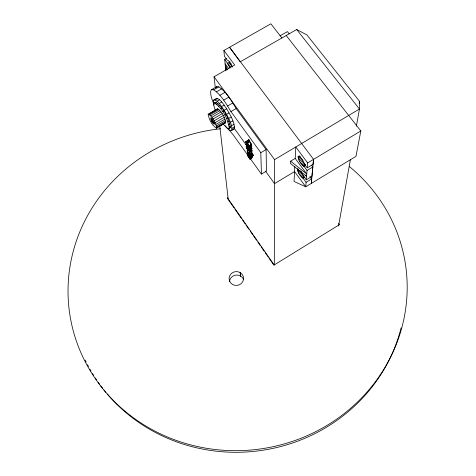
<?xml version="1.0" encoding="UTF-8"?>
<svg xmlns="http://www.w3.org/2000/svg" width="476" height="476" viewBox="0 0 476 476"><rect width="100%" height="100%" fill="white"/><g stroke="black" fill="none" stroke-linecap="round" stroke-linejoin="round"><path stroke-width="0.71" d="M245.806 141.794L247.419 145.18L247.211 143.93L248.698 145.632L249.406 147.738L247.062 144.99L245.777 142.062L248.93 139.831L246.604 141.199L247.032 142.538L246.639 141.991L246.663 142.372L249.317 146.043L251.637 144.674L248.93 139.831M274.307 264.977L274.581 159.627L214.051 76.773L234.686 64.974L223.887 50.48L270.874 23.8L281.899 37.961M208.179 114.442C209.071 119.601 211.969 125.253 216.318 128.217L225.695 122.618C224.964 117.453 222 111.634 217.562 108.837L208.179 114.442L217.562 108.837M246.08 144.43L248.686 147.792L249.573 150.362L248.478 147.774L245.991 144.448L246.699 146.554L248.169 148.238L247.972 147.001M246.217 146.632L248.811 149.982L249.692 152.534L248.603 149.964L246.128 146.65L246.836 148.738L248.293 150.422L248.097 149.196M294.805 166.564L294.049 181.475L305.741 186.794L306.098 182.314L311.679 178.94L309.971 176.632L311.72 178.916L311.298 183.421L313.541 159.365L229.563 47.261L240.196 61.821L296.679 29.518L306.943 34.938L359.541 101.311L359.451 109.028L356.393 126.134M248.686 147.792L250.995 146.429L251.733 147.959L251.869 149.006L249.573 150.362M251.102 148.625L251.977 151.184L251.524 150.565M246.86 145.846L234.388 128.579C234.573 121.356 230.021 114.93 226.701 108.808C223.774 105.089 221.405 99.52 216.491 98.229L213.319 100.501L213.873 105.006M216.318 128.217L216.634 127.901C215.789 122.737 212.855 117.007 208.476 114.091M313.541 159.365L313.047 164.333L307.258 167.814L307.651 162.905L295.786 146.983L295.215 158.431L290.634 161.174L290.538 163.56L306.574 176.352L305.693 175.156M247.163 150.761L250.192 155.396L250.733 157.181L250.281 155.212L247.163 150.761L248.871 149.756M252.215 156.39L249.977 158.086L249.954 157.729C254.981 156.533 252.774 154.028 250.983 151.552M252.679 154.956L252.554 154.248M223.024 123.915L227.498 128.502L228.599 128.8L229.218 128.222C227.927 118.75 222.459 108.016 214.295 102.929L213.73 103.607L213.7 105.119L215.17 110.134M249.311 147.756L251.768 146.287L251.019 144.264M228.599 128.8L230.348 127.562C229.081 118.09 223.607 107.338 215.432 102.275L214.295 102.929M225.071 125.658C226.766 127.627 228.45 130.15 231.146 130.716L231.901 130.031C232.038 122.814 227.492 116.4 224.172 110.277C221.245 106.553 218.889 101.001 213.992 99.668M311.482 165.214L312.833 166.969L311.917 176.429L306.3 179.827L307.05 170.45L303.974 166.308C300.743 164.339 298.107 160.144 298.172 156.324L298.535 156.14C303.135 158.389 303.593 164.577 307.258 167.814M251.584 150.481L251.572 150.107M249.317 146.043L246.604 141.199M359.154 103.488L359.541 101.311M338.537 226.017L350.425 159.519M286.195 35.516L360.814 130.954L355.983 156.36L305.741 186.794L294.549 171.586L274.521 183.623L265.406 171.009M297.476 168.575C297.435 172.282 300.017 176.287 303.111 178.262L306.098 182.314M250.221 158.514L261.425 174.091L266.459 171.086L266.102 149.559L236.155 108.54C231.384 100.68 226.671 92.076 218.829 86.888L216.83 86.626L211.713 89.565L210.684 90.94C210.315 95.676 212.26 100.198 213.968 104.518M216.122 87.554L216.83 86.626M251.596 153.48L251.56 152.945M247.3 151.279C246.526 152.38 250.614 157.443 249.448 154.266M247.657 151.779C247.068 152.736 250.18 156.324 249.085 153.76M301.951 177.584L303.819 176.453M302.635 178.095L304.503 176.965M303.111 178.262L304.967 177.143M302.772 165.636L305.08 164.25M307.651 162.905L360.814 130.954M303.48 166.148L305.788 164.761M297.399 169.831L298.648 169.081M303.974 166.308L305.693 165.273M297.684 170.842L298.928 170.099M298.154 172.026L300.023 170.902M298.785 173.294L301.272 171.794M299.535 174.567L302.022 173.068M307.05 170.45L312.803 166.987M300.344 175.757L302.831 174.258M301.171 176.78L303.658 175.281M298.095 157.657L300.404 156.277M298.387 158.716L300.689 157.336M298.868 159.936L301.748 158.21M299.517 161.251L302.397 159.525M300.285 162.56L303.164 160.834M301.124 163.78L303.997 162.054M301.968 164.827L304.271 163.446M298.024 156.842L299.755 155.807M274.581 159.627L359.451 109.028L296.679 29.518M249.478 153.968L251.75 152.623M249.787 154.414L252.066 153.07M250.055 154.831L252.334 153.48M249.62 155.521L250.757 154.849M249.716 155.527L252.56 153.861M250.465 155.563L252.738 154.212M250.608 155.884L252.881 154.539M250.715 156.188L252.988 154.837M250.781 156.461L253.053 155.116M250.816 156.717L253.083 155.372M250.798 156.991L253.071 155.646M250.037 159.276L252.274 157.586L250.037 159.276L247.46 155.688L247.347 154.516L247.746 154.718L247.3 153.272L249.888 156.527L249.912 156.884L247.71 153.986L249.954 157.729M261.425 174.091L260.806 152.701L266.102 149.559M245.931 144.704L247.086 144.026M247.211 143.93L248.99 147.09L247.752 145.644L248.906 144.966M249.299 145.668L251.62 144.299M248.918 146.013L250.656 144.99M249.097 146.37L251.411 145.001M249.251 146.709L251.566 145.341M247.764 148.732L247.883 149.72L246.8 148.322L247.942 147.649M249.364 147.007L251.679 145.644M248.966 147.518L251.75 145.906M249.18 147.697L251.78 146.12M249.454 147.649L251.768 146.287M247.288 149.071L248.43 148.399M248.044 148.774L249.192 148.095M248.99 148.333L251.292 146.971M249.24 148.857L251.542 147.495M249.43 149.321L251.733 147.959M248.05 150.327L249.186 149.648M248.198 150.41L249.341 149.738M247.187 151.106L249.436 149.744M249.549 149.732L251.852 148.375L251.899 148.893L249.109 150.523M249.602 150.101L251.905 148.744M249.359 151.041L251.649 149.684M249.549 151.499L251.84 150.148M249.668 151.909L251.959 150.559L252.006 151.076L249.692 152.534M249.721 152.278L252.012 150.922M245.777 141.896L247.508 140.872M245.777 142.062L246.931 141.384M247.211 141.17L248.924 139.885M247.074 141.848L249.394 140.474M247.062 141.931L249.382 140.563M247.062 142.038L249.388 140.67M247.092 142.217L249.412 140.848M247.163 142.449L249.483 141.086M246.282 143.121L247.437 142.437M247.264 142.735L249.585 141.366M246.384 143.389L247.538 142.705M246.52 143.692L249.727 141.693M246.693 144.026L247.847 143.341M245.943 144.537L247.092 143.859M230.372 122.344L232.889 120.874M228.873 124.611L230.015 123.95M229.319 126.8L230.449 126.134M231.514 125.706L234.019 124.242M229.218 128.222L230.348 127.562M232.032 128.33L234.525 126.872M231.901 130.031L234.388 128.579L231.146 130.716M211.701 121.315C207.328 109.92 219.448 131.822 211.701 121.315L212.909 120.612M214.105 120.809L223.244 115.501M212.147 122.064L213.355 121.368M224.749 115.162L225.898 114.496M211.713 89.565L213.676 89.845C221.459 95.123 226.16 103.714 230.931 111.574L236.155 108.54M226.57 114.341L229.099 112.871M212.611 122.76L213.819 122.058M213.064 123.344L214.265 122.641M215.069 122.665L224.202 117.358M213.468 123.784L214.67 123.082M215.848 124.414L224.964 119.107M226.511 118.584L227.653 117.917M228.682 118.464L231.211 116.995M216.39 125.932L225.493 120.636M216.657 127.122L225.737 121.832M216.634 127.901L225.695 122.618M227.921 121.808L229.063 121.148M218.657 106.112L219.805 105.446M221.667 106.559L224.196 105.095M209.041 114.228L218.145 108.956M209.839 114.841L218.954 109.557M220.68 108.695L221.822 108.028M227.629 105.964L232.853 102.935M210.814 115.888L219.942 110.593M211.903 117.298L221.037 111.997M224.172 110.277L226.701 108.808M222.756 111.783L223.904 111.122M210.981 119.827L212.189 119.125M213.028 118.976L222.167 113.675M211.308 120.547L212.51 119.851M219.882 95.307L225.089 92.302M213.319 100.501L215.182 99.43M215.259 99.895L217.77 98.449M217.05 101.186L219.567 99.734M215.354 103.131L216.491 102.471M223.696 100.144L228.92 97.122M216.842 104.214L217.984 103.554M219.234 103.459L221.762 101.995M213.676 89.845L218.829 86.888M216.461 91.797L221.643 88.816M225.755 70.763L224.72 59.518L226.576 58.459M230.128 68.056L227.492 63.254L229.973 61.838M227.956 64.361L230.438 62.945M279.959 35.873L287.445 31.6L289.259 33.915M228.611 65.664L231.711 63.891M229.355 66.92L231.83 65.504M224.767 122.796L225.362 122.951M240.231 272.665L239.113 272.123A7.259 6.884 -6.8 0 0 231.937 273.087L231.003 273.902A7.259 6.884 -6.8 0 0 232.407 284.356L233.526 284.904A7.259 6.884 -6.8 0 0 240.737 283.934L241.671 283.113A7.259 6.884 -6.8 0 0 240.231 272.665L240.588 276.092A7.176 6.819 -6.8 0 1 243.569 279.757M240.588 276.092L239.482 275.556A7.176 6.819 -6.8 0 0 232.389 276.508L231.461 277.318A7.176 6.819 -6.8 0 0 229.569 281.637M290.634 161.174L306.764 174.026L295.215 158.431M247.871 144.835L247.538 144.68L247.752 145.644M246.83 145.466C245.158 144.204 248.639 149.47 247.633 146.537M246.961 147.667L246.485 147.298L246.8 148.322M227.76 128.484L232.978 134.547L247.633 154.92M224.72 59.518L227.492 63.254M228.623 68.544L225.112 63.802L227.302 69.841M338.674 223.393L339.555 224.589L274.158 265.001L227.355 197.736L227.498 198.98M306.3 179.827L303.289 175.757L300.659 170.932M230.931 111.574L260.806 152.701M249.739 142.056L251.637 144.674M249.977 158.086L247.758 155.23L250.019 158.924M234.174 208.03L228.26 199.527L219.716 125.735M235.019 209.244L241.356 218.353M242.623 220.174L245.158 223.815M246.003 225.029L248.96 229.283M250.227 231.104L252.762 234.745M253.607 235.959L256.564 240.213M257.831 242.034L260.366 245.675M261.211 246.895L264.168 251.144M265.435 252.964L267.97 256.606M268.815 257.825L273.884 265.108M250.507 143.49L250.775 143.877M252.464 154.051L251.721 152.915L251.965 153.516M251.048 144.692L251.328 145.299M251.096 148.964L251.405 149.595M251.155 147.102L251.399 147.679M249.353 141.17L248.954 140.146M232.353 67.08L229.634 62.088L228.171 60.476L227.219 60.113L224.428 56.358L223.887 50.48M225.368 66.592L226.63 70.079M214.051 76.773L215.36 88.102M240.166 272.629L240.523 276.062M401.078 327.922A167.85 159.811 -6.8 0 1 274.717 447.993A167.85 159.811 -6.8 0 1 107.273 394.033M105.845 392.325A167.85 159.811 -6.8 0 1 103.97 390.022M102.596 388.267A167.85 159.811 -6.8 0 1 100.793 385.893M99.472 384.096A167.85 159.811 -6.8 0 1 98.181 382.276M96.497 379.824A167.85 159.811 -6.8 0 1 95.265 377.968M93.671 375.475A167.85 159.811 -6.8 0 1 92.511 373.583M91.005 371.048A167.85 159.811 -6.8 0 1 89.91 369.132M88.5 366.568A167.85 159.811 -6.8 0 1 87.477 364.634M86.168 362.046A167.85 159.811 -6.8 0 1 85.216 360.1M349.325 166.487A169.694 161.346 -6.8 0 1 333.539 421.266A169.694 161.346 -6.8 0 1 78.367 346.534A169.694 161.346 -6.8 0 1 220.537 128.77"/></g></svg>
